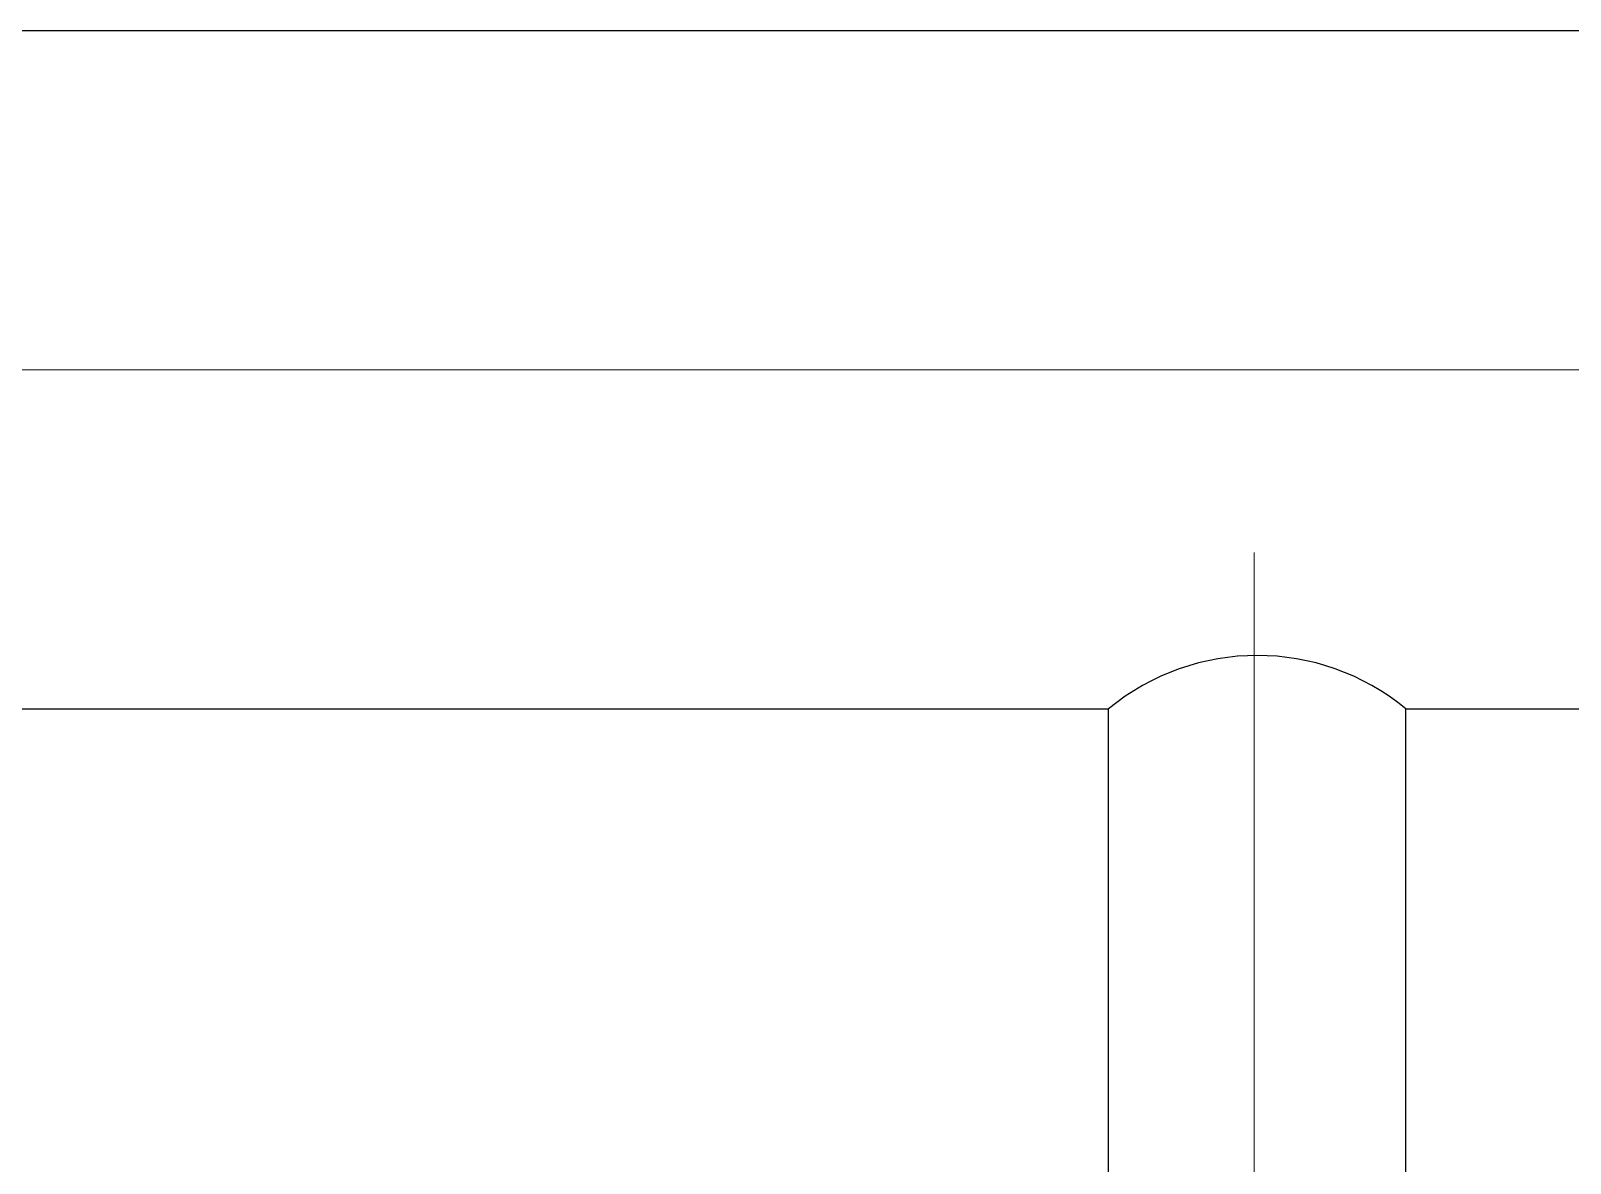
# Model space of a CAD drawing. Header units: millimetres. Extents: x -718 to 68664, y -49984 to -979.
# Drawn here: x 9638 to 10933, y -22742 to -21790 of the extents above; entities that cross this region are included whole.
import ezdxf

# ---------------------------------------------------------------- set-up
doc = ezdxf.new("R2010")
doc.units = ezdxf.units.MM
doc.layers.add('Text', color=7, linetype='Continuous', lineweight=15)
doc.layers.add('ХВС (В1)_20', color=5, linetype='Continuous', lineweight=25)

msp = doc.modelspace()

# ---------------------------------------------------------------- linework, layer by layer
at = {"layer": 'Text', "lineweight": 0, "ltscale": 10}
msp.add_line((5529.6, -22075.4), (16715.4, -22075.4), dxfattribs=at)
at = {"layer": 'Text'}
msp.add_line((10667, -22228.9), (10667, -25816.1), dxfattribs=at)
at = {"layer": 'ХВС (В1)_20'}
for p, q in [((16269.6, -21790.4), (5529.6, -21790.4)), ((9529.6, -22360.4), (10544.6, -22360.4)), ((10544.6, -22910.7), (10544.6, -22360.4)), ((10794.6, -22910.7), (10794.6, -22360.4)), ((10794.6, -22360.4), (11809.6, -22360.4))]:
    msp.add_line(p, q, dxfattribs=at)
msp.add_arc((10669.6, -22512.3), 196.7, 50.5422, 129.4578, dxfattribs=at)

doc.saveas('drawing.dxf')
